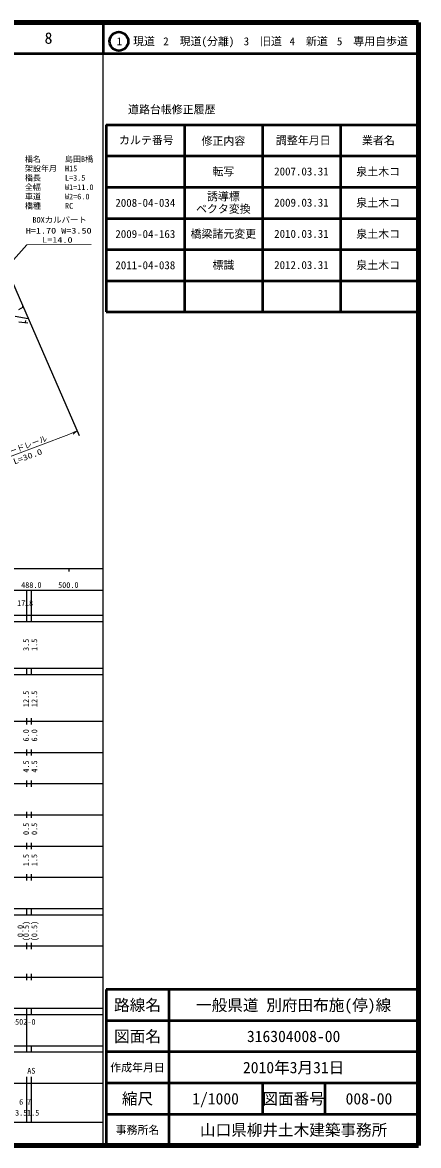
# Model space of a CAD drawing. Units: millimetres, scale not verified. Extents: x 40000 to 680000, y 20000 to 380000.
# Drawn here: x 553159 to 680000, y 20000 to 380000 of the extents above; entities that cross this region are included whole.
import ezdxf
from ezdxf.enums import TextEntityAlignment as Align

# ---------------------------------------------------------------- set-up
doc = ezdxf.new("R2010")
doc.units = ezdxf.units.MM
doc.header["$LTSCALE"] = 1000
for name, color, linetype, lineweight in [('M-BGD', 7, 'Continuous', 25), ('M-BMK-OTRS', 5, 'Continuous', 25), ('M-STR-HTXT', 7, 'Continuous', 13), ('M-TTL', 2, 'Continuous', 140), ('M-TTL-BAND', 7, 'Continuous', 25), ('M-TTL-FRAM', 2, 'Continuous', 50), ('M-TTL-LINE', 7, 'Continuous', 50)]:
    doc.layers.add(name, color=color, linetype=linetype, lineweight=lineweight)
doc.layers.add('M-TTL-TXT', color=7, linetype='Continuous')
doc.styles.add('ＭＳ ゴシック', font='')
doc.styles.get('ＭＳ ゴシック').set_extended_font_data('MS Gothic')

msp = doc.modelspace()

# ---------------------------------------------------------------- linework, layer by layer
at = {"layer": 'M-BGD'}
for p, q in [((553427, 288709), (551841, 287934)), ((553251, 288824), (553107, 288873)), ((553427, 288709), (553251, 288824)), ((555028, 285027), (550816, 285779)), ((554122, 283799), (554199, 284480)), ((552000, 284038), (554829, 283719))]:
    msp.add_line(p, q, dxfattribs=at)
at = {"layer": 'M-BMK-OTRS'}
msp.add_line((547811, 301630), (571281, 247635), dxfattribs=at)
at = {"layer": 'M-STR-HTXT'}
for p, q in [((546915, 300075), (554574, 308711)), ((554574, 308711), (575105, 308792)), ((568032, 247959), (570608, 249044)), ((570608, 249044), (569389, 248075))]:
    msp.add_line(p, q, dxfattribs=at)
msp.add_lwpolyline([(568032, 247959), (558880, 244455), (549866, 241101), (540639, 237799), (537938, 236843)], dxfattribs=at)
at = {"layer": 'M-TTL'}
for p, q in [((680000, 380000), (40000, 380000)), ((680000, 20000), (680000, 380000)), ((40000, 20000), (680000, 20000))]:
    msp.add_line(p, q, dxfattribs=at)
at = {"layer": 'M-TTL-BAND'}
for p, q in [((579000, 20000), (579000, 370000)), ((40000, 205000), (579000, 205000)), ((568000, 205000), (568000, 204000)), ((68000, 198000), (579000, 198000)), ((554500, 188000), (554500, 198000)), ((556000, 188000), (556000, 198000)), ((40000, 190000), (579000, 190000)), ((40000, 188000), (579000, 188000)), ((40000, 173000), (579000, 173000)), ((554500, 171000), (554500, 173000)), ((556000, 171000), (556000, 173000)), ((40000, 171000), (579000, 171000)), ((40000, 156000), (579000, 156000)), ((554500, 155000), (554500, 157000)), ((556000, 155000), (556000, 157000)), ((46000, 146000), (579000, 146000)), ((554500, 145000), (554500, 147000)), ((556000, 145000), (556000, 147000)), ((554500, 135000), (554500, 137000)), ((556000, 135000), (556000, 137000)), ((52000, 136000), (579000, 136000)), ((46000, 126000), (579000, 126000)), ((554500, 125000), (554500, 127000)), ((556000, 125000), (556000, 127000)), ((52000, 116000), (579000, 116000)), ((554500, 115000), (554500, 117000)), ((556000, 115000), (556000, 117000)), ((46000, 106000), (579000, 106000)), ((554500, 105000), (554500, 107000)), ((556000, 105000), (556000, 107000)), ((40000, 96000), (579000, 96000)), ((40000, 94000), (579000, 94000)), ((554500, 94000), (554500, 96000)), ((556000, 94000), (556000, 96000)), ((49000, 84000), (579000, 84000)), ((554500, 83000), (554500, 85000)), ((556000, 83000), (556000, 85000)), ((40000, 74000), (579000, 74000)), ((554500, 73000), (554500, 75000)), ((556000, 73000), (556000, 75000)), ((40000, 64000), (579000, 64000)), ((40000, 62000), (579000, 62000)), ((554500, 62000), (554500, 64000)), ((554500, 52000), (554500, 62000)), ((556000, 62000), (556000, 64000)), ((40000, 52000), (579000, 52000)), ((554500, 50000), (554500, 52000)), ((556000, 50000), (556000, 52000)), ((40000, 50000), (579000, 50000)), ((40000, 40000), (579000, 40000)), ((554500, 27500), (554500, 42000)), ((556000, 27500), (556000, 42000)), ((68000, 27500), (579000, 27500))]:
    msp.add_line(p, q, dxfattribs=at)
at = {"layer": 'M-TTL-FRAM'}
for p, q in [((580000, 347197), (580000, 287197)), ((580000, 347197), (680000, 347197)), ((580000, 287197), (680000, 287197)), ((680000, 70000), (580000, 70000)), ((580000, 70000), (580000, 20000))]:
    msp.add_line(p, q, dxfattribs=at)
at = {"layer": 'M-TTL-LINE'}
for p, q in [((579000, 380000), (579000, 370000)), ((40000, 370000), (680000, 370000)), ((605000, 347197), (605000, 287197)), ((630000, 347197), (630000, 287197)), ((655000, 347197), (655000, 287197)), ((580000, 337197), (680000, 337197)), ((580000, 327197), (680000, 327197)), ((580000, 317197), (680000, 317197)), ((580000, 307197), (680000, 307197)), ((580000, 297197), (680000, 297197)), ((600000, 70000), (600000, 20000)), ((680000, 60000), (580000, 60000)), ((680000, 50000), (580000, 50000)), ((680000, 40000), (580000, 40000)), ((630000, 40000), (630000, 30000)), ((650000, 40000), (650000, 30000)), ((680000, 30000), (580000, 30000))]:
    msp.add_line(p, q, dxfattribs=at)
msp.add_circle((584031, 373958), 3000, dxfattribs=at)

# ---------------------------------------------------------------- texts
at = {"layer": 'M-STR-HTXT', "style": 'ＭＳ ゴシック'}
for s, p in [('橋名\u3000\u3000\u3000島田B橋', (553932, 334728)), ('橋長\u3000\u3000\u3000L=3.5', (553932, 328728)), ('架設年月\u3000H15', (553932, 331728)), ('全幅\u3000\u3000\u3000W1=11.0', (553932, 325728)), ('車道\u3000\u3000\u3000W2=6.0', (553932, 322728)), ('橋種\u3000\u3000\u3000RC', (553932, 319728))]:
    msp.add_text(s, height=1833, dxfattribs=at).set_placement(p, align=Align.BOTTOM_LEFT)
for s, width, p in [('BOXカルバート', 1.05, (556357, 315236)), ('H=1.70 W=3.50', 1.3, (554220, 311784)), ('L=14.0', 1.3, (559480, 308826))]:
    msp.add_text(s, height=1833, dxfattribs=dict(at, width=width)).set_placement(p, align=Align.BOTTOM_LEFT)
msp.add_text('ガードレール', height=1833, rotation=20.7, dxfattribs=at).set_placement((547056, 240017), align=Align.BOTTOM_LEFT)
at = {"layer": 'M-STR-HTXT', "style": 'ＭＳ ゴシック', "width": 1.3}
msp.add_text('L=30.0', height=1833, rotation=20.5, dxfattribs=at).set_placement((550766, 237799), align=Align.BOTTOM_LEFT)
at = {"layer": 'M-TTL-BAND', "style": 'ＭＳ ゴシック'}
for s, p in [('488.0', (556000, 198195)), ('500.0', (567844, 198195)), ('17', (552750, 192405)), ('18', (555250, 192405)), ('AS', (556000, 42500)), ('6', (552750, 32523)), ('7', (555250, 32523)), ('3.5', (552750, 29033)), ('1.5', (556577, 29033))]:
    msp.add_text(s, height=1833, dxfattribs=at).set_placement(p, align=Align.BOTTOM_CENTER)
for s, p in [('3.5', (555760, 180500)), ('1.5', (558421, 180500)), ('12.5', (555760, 163174)), ('12.5', (558421, 163174)), ('6.0', (555760, 151500)), ('6.0', (558421, 151500)), ('4.5', (555760, 141500)), ('4.5', (558421, 141500)), ('0.5', (555760, 121500)), ('0.5', (558421, 121500)), ('1.5', (555760, 111500)), ('1.5', (558421, 111500)), ('0.0', (553921, 88764)), ('(0.5)', (555760, 88764)), ('(0.5)', (558421, 88764))]:
    msp.add_text(s, height=1833, rotation=90, dxfattribs=at).set_placement(p, align=Align.BOTTOM_CENTER)
msp.add_text('04502-0', height=1833, dxfattribs=at).set_placement((552750, 59655), align=Align.MIDDLE_CENTER)
at = {"layer": 'M-TTL-TXT', "style": 'ＭＳ ゴシック'}
for s, height, p in [('8', 3666, (561497, 375000)), ('1\u3000現道', 2566, (589448, 373958)), ('2\u3000現道(分離)', 2566, (609619, 373958)), ('3\u3000旧道', 2566, (630121, 373958)), ('4\u3000新道', 2566, (644824, 373958)), ('5\u3000専用自歩道', 2566, (665228, 373958)), ('道路台帳修正履歴', 2566, (600968, 352113)), ('カルテ番号', 2566, (592839, 342277)), ('修正内容', 2566, (617509, 342023)), ('調整年月日', 2566, (643089, 342197)), ('業者名', 2566, (667134, 342197)), ('転写', 2566, (617500, 332245)), ('2007.03.31', 2566, (642500, 332245)), ('泉土木コ', 2566, (667077, 332189)), ('誘導標', 2566, (617500, 324245)), ('2008-04-034', 2566, (592500, 322189)), ('ベクタ変換', 2566, (617500, 320245)), ('2009.03.31', 2566, (642500, 322245)), ('泉土木コ', 2566, (667077, 322189)), ('2009-04-163', 2566, (592500, 312189)), ('橋梁諸元変更', 2566, (617500, 312245)), ('2010.03.31', 2566, (642500, 312245)), ('泉土木コ', 2566, (667077, 312189)), ('2011-04-038', 2566, (592500, 302189)), ('標識', 2566, (617500, 302245)), ('2012.03.31', 2566, (642500, 302245)), ('泉土木コ', 2566, (667077, 302189)), ('路線名', 3666, (590000, 65000)), ('路線名', 3666, (590000, 65000)), ('一般県道 別府田布施(停)線', 3666, (640000, 65000)), ('図面名', 3666, (590000, 55000)), ('図面名', 3666, (590000, 55000)), ('316304008-00', 3666, (640000, 55000)), ('2010年3月31日', 3666, (640000, 45000)), ('作成年月日', 2566, (590000, 45000)), ('作成年月日', 2566, (590000, 45000)), ('縮尺', 3666, (590000, 35000)), ('縮尺', 3666, (590000, 35000)), ('1/1000', 3666, (615000, 35000)), ('図面番号', 3666, (640000, 35000)), ('図面番号', 3666, (640000, 35000)), ('008-00', 3666, (664125, 35000)), ('事務所名', 2566, (590000, 25000)), ('事務所名', 2566, (590000, 25000)), ('山口県柳井土木建築事務所', 3666, (640000, 25000))]:
    msp.add_text(s, height=height, dxfattribs=at).set_placement(p, align=Align.MIDDLE_CENTER)

doc.saveas('drawing.dxf')
